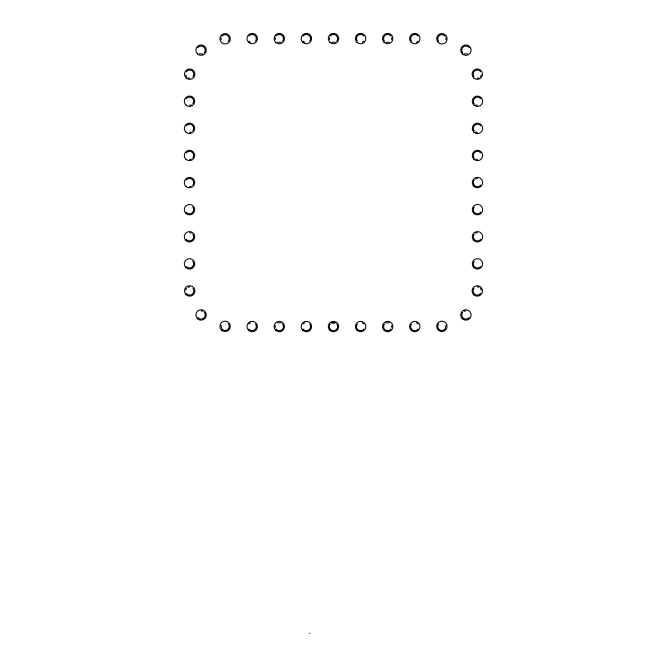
<?xml version="1.0" encoding="UTF-8"?>
<svg xmlns="http://www.w3.org/2000/svg" width="667" height="667" viewBox="0 0 667 667"><rect width="100%" height="100%" fill="white"/><g stroke="black" fill="none" stroke-linecap="round" stroke-linejoin="round"><path stroke-width="1" d="M221.119 325.379L221.861 328.864A4.102 4.102 0 0 0 227.622 329.59A4.102 4.102 0 0 0 228.347 323.837M275.288 327.405L275.313 325.579M391.687 39.545L391.712 37.719M445.881 39.737L445.906 37.911M309.922 633.525L309.596 633.183M185.726 289.987L186.543 288.352M480.457 76.763L481.274 75.138M362.331 42.296L363.773 41.179M416.525 42.296L417.976 41.179M249.024 323.945L250.475 322.82M303.227 323.945L304.669 322.82M202.926 53.827L199.366 53.877M281.132 42.246L277.572 42.296M335.334 42.246L331.774 42.296M189.57 105.361L191.346 104.927M189.57 132.458L191.346 132.033M189.57 159.563L191.346 159.13M475.654 178.889L477.43 178.456M475.654 233.091L477.43 232.658M331.666 322.87L335.226 322.82M385.868 322.87L389.428 322.82M464.074 311.289L465.849 310.864M189.561 186.66L191.337 186.235M389.428 42.296L385.868 42.246M467.634 53.877L464.074 53.827M477.23 78.264L479.014 77.889M187.986 287.235L189.77 286.852M277.572 322.82L281.132 322.87M331.774 322.82L335.334 322.87M187.986 77.889L189.77 78.264M477.23 286.852L479.014 287.235M475.654 104.927L477.43 105.361M475.654 132.033L477.43 132.458M475.654 159.13L477.43 159.563M189.57 232.658L191.346 233.091M201.151 310.864L202.926 311.289M303.227 41.179L304.669 42.296M249.024 41.179L250.475 42.296M416.525 322.82L417.976 323.945M362.331 322.82L363.773 323.945M480.457 288.352L481.274 289.987M185.726 75.138L186.543 76.763M445.881 325.379L445.139 328.864A4.102 4.102 0 0 1 439.378 329.59A4.102 4.102 0 0 1 438.653 323.837M391.687 325.579L391.712 327.405M329.49 37.719L329.515 39.545M275.288 37.719L275.313 39.545M221.094 37.911L221.119 39.737M309.646 324.029A4.102 4.102 0 0 1 308.913 329.79A4.102 4.102 0 0 1 303.16 329.056M390.945 329.056A4.102 4.102 0 0 1 385.184 329.79A4.102 4.102 0 0 1 384.459 324.029M438.653 41.279A4.102 4.102 0 0 1 439.378 35.526A4.102 4.102 0 0 1 445.139 36.26M221.861 36.26A4.102 4.102 0 0 1 227.622 35.526A4.102 4.102 0 0 1 228.347 41.279M469.151 317.475A4.102 4.102 0 0 1 463.39 318.209A4.102 4.102 0 0 1 462.665 312.448M186.268 98.741A4.102 4.102 0 0 1 192.029 98.016A4.102 4.102 0 0 1 192.755 103.769M186.468 71.652A4.102 4.102 0 0 1 192.221 70.919A4.102 4.102 0 0 1 192.955 76.68M336.743 324.029A4.102 4.102 0 0 1 336.276 329.565A4.102 4.102 0 0 1 330.724 329.565A4.102 4.102 0 0 1 330.257 324.029M384.459 41.087A4.102 4.102 0 0 1 385.184 35.326A4.102 4.102 0 0 1 390.945 36.06M186.268 152.943A4.102 4.102 0 0 1 192.029 152.218A4.102 4.102 0 0 1 192.755 157.971M303.16 36.06A4.102 4.102 0 0 1 308.913 35.326A4.102 4.102 0 0 1 309.646 41.087M480.732 185.067A4.102 4.102 0 0 1 474.971 185.801A4.102 4.102 0 0 1 474.245 180.048M474.045 76.68A4.102 4.102 0 0 1 474.779 70.919A4.102 4.102 0 0 1 480.532 71.652M186.276 180.04A4.102 4.102 0 0 1 192.038 179.323A4.102 4.102 0 0 1 192.755 185.076M363.84 329.056A4.102 4.102 0 0 1 358.087 329.79A4.102 4.102 0 0 1 357.354 324.029M462.665 52.668A4.102 4.102 0 0 1 463.39 46.907A4.102 4.102 0 0 1 469.151 47.64M192.755 207.145A4.102 4.102 0 0 1 192.029 212.906A4.102 4.102 0 0 1 186.268 212.173M480.732 239.27A4.102 4.102 0 0 1 474.971 240.003A4.102 4.102 0 0 1 474.245 234.242M418.042 329.056A4.102 4.102 0 0 1 412.289 329.79A4.102 4.102 0 0 1 411.556 324.029M204.335 312.448A4.102 4.102 0 0 1 203.61 318.209A4.102 4.102 0 0 1 197.849 317.475M480.732 266.375A4.102 4.102 0 0 1 474.971 267.1A4.102 4.102 0 0 1 474.245 261.347M282.541 324.029A4.102 4.102 0 0 1 281.816 329.79A4.102 4.102 0 0 1 276.055 329.056M480.732 212.173A4.102 4.102 0 0 1 474.971 212.906A4.102 4.102 0 0 1 474.245 207.145M248.958 36.06A4.102 4.102 0 0 1 254.711 35.326A4.102 4.102 0 0 1 255.444 41.087M192.755 261.347A4.102 4.102 0 0 1 192.029 267.1A4.102 4.102 0 0 1 186.268 266.375M474.245 157.971A4.102 4.102 0 0 1 474.971 152.218A4.102 4.102 0 0 1 480.732 152.943M357.354 41.087A4.102 4.102 0 0 1 358.087 35.326A4.102 4.102 0 0 1 363.84 36.06M276.055 36.06A4.102 4.102 0 0 1 281.816 35.326A4.102 4.102 0 0 1 282.541 41.087M255.444 324.029A4.102 4.102 0 0 1 254.711 329.79A4.102 4.102 0 0 1 248.958 329.056M197.849 47.64A4.102 4.102 0 0 1 203.61 46.907A4.102 4.102 0 0 1 204.335 52.668M186.268 125.846A4.102 4.102 0 0 1 192.029 125.113A4.102 4.102 0 0 1 192.755 130.874M330.257 36.06A4.102 4.102 0 0 1 336.01 35.326A4.102 4.102 0 0 1 336.743 41.087M411.556 41.087A4.102 4.102 0 0 1 412.289 35.326A4.102 4.102 0 0 1 418.042 36.06M192.755 234.242A4.102 4.102 0 0 1 192.029 240.003A4.102 4.102 0 0 1 186.268 239.27M474.245 103.769A4.102 4.102 0 0 1 474.971 98.016A4.102 4.102 0 0 1 480.732 98.741M480.532 293.463A4.102 4.102 0 0 1 474.779 294.197A4.102 4.102 0 0 1 474.045 288.436M474.245 130.874A4.102 4.102 0 0 1 474.971 125.113A4.102 4.102 0 0 1 480.732 125.846M192.955 288.436A4.102 4.102 0 0 1 192.221 294.197A4.102 4.102 0 0 1 186.468 293.463M302.793 330.323A5.219 5.219 0 0 0 311.472 327.78A5.219 5.219 0 0 0 304.927 321.536A5.219 5.219 0 0 0 302.793 330.323M384.2 330.423A5.219 5.219 0 0 0 392.805 327.639A5.219 5.219 0 0 0 386.093 321.577A5.219 5.219 0 0 0 384.2 330.423M438.286 42.546A5.219 5.219 0 0 0 446.965 40.003A5.219 5.219 0 0 0 440.428 33.759A5.219 5.219 0 0 0 438.286 42.546M221.611 42.646A5.219 5.219 0 0 0 230.215 39.862A5.219 5.219 0 0 0 223.495 33.8A5.219 5.219 0 0 0 221.611 42.646M462.406 318.843A5.219 5.219 0 0 0 471.01 316.058A5.219 5.219 0 0 0 464.299 309.997A5.219 5.219 0 0 0 462.406 318.843M186.018 105.136A5.219 5.219 0 0 0 194.622 102.351A5.219 5.219 0 0 0 187.902 96.29A5.219 5.219 0 0 0 186.018 105.136M186.21 78.039A5.219 5.219 0 0 0 194.822 75.254A5.219 5.219 0 0 0 188.102 69.193A5.219 5.219 0 0 0 186.21 78.039M329.998 330.423A5.219 5.219 0 0 0 338.611 327.639A5.219 5.219 0 0 0 331.891 321.577A5.219 5.219 0 0 0 329.998 330.423M384.092 42.346A5.219 5.219 0 0 0 392.771 39.803A5.219 5.219 0 0 0 386.235 33.558A5.219 5.219 0 0 0 384.092 42.346M186.018 159.338A5.219 5.219 0 0 0 194.622 156.545A5.219 5.219 0 0 0 187.902 150.492A5.219 5.219 0 0 0 186.018 159.338M302.901 42.446A5.219 5.219 0 0 0 311.506 39.661A5.219 5.219 0 0 0 304.794 33.6A5.219 5.219 0 0 0 302.901 42.446M473.987 186.435A5.219 5.219 0 0 0 482.591 183.65A5.219 5.219 0 0 0 475.879 177.589A5.219 5.219 0 0 0 473.987 186.435M473.687 77.939A5.219 5.219 0 0 0 482.366 75.396A5.219 5.219 0 0 0 475.821 69.151A5.219 5.219 0 0 0 473.687 77.939M186.01 186.427A5.219 5.219 0 0 0 194.614 183.658A5.219 5.219 0 0 0 187.919 177.589A5.219 5.219 0 0 0 186.01 186.427M438.394 330.223A5.219 5.219 0 0 0 446.998 327.439A5.219 5.219 0 0 0 440.287 321.377A5.219 5.219 0 0 0 438.394 330.223M357.103 330.423A5.219 5.219 0 0 0 365.708 327.639A5.219 5.219 0 0 0 358.988 321.577A5.219 5.219 0 0 0 357.103 330.423M462.298 53.927A5.219 5.219 0 0 0 470.977 51.384A5.219 5.219 0 0 0 464.44 45.139A5.219 5.219 0 0 0 462.298 53.927M185.91 213.44A5.219 5.219 0 0 0 194.589 210.889A5.219 5.219 0 0 0 188.044 204.644A5.219 5.219 0 0 0 185.91 213.44M473.987 240.637A5.219 5.219 0 0 0 482.591 237.852A5.219 5.219 0 0 0 475.879 231.791A5.219 5.219 0 0 0 473.987 240.637M411.306 330.423A5.219 5.219 0 0 0 419.91 327.639A5.219 5.219 0 0 0 413.19 321.577A5.219 5.219 0 0 0 411.306 330.423M197.49 318.743A5.219 5.219 0 0 0 206.17 316.2A5.219 5.219 0 0 0 199.625 309.955A5.219 5.219 0 0 0 197.49 318.743M473.987 267.734A5.219 5.219 0 0 0 482.591 264.949A5.219 5.219 0 0 0 475.879 258.888A5.219 5.219 0 0 0 473.987 267.734M275.696 330.323A5.219 5.219 0 0 0 284.375 327.78A5.219 5.219 0 0 0 277.831 321.536A5.219 5.219 0 0 0 275.696 330.323M473.987 213.54A5.219 5.219 0 0 0 482.591 210.747A5.219 5.219 0 0 0 475.879 204.694A5.219 5.219 0 0 0 473.987 213.54M248.699 42.446A5.219 5.219 0 0 0 257.304 39.661A5.219 5.219 0 0 0 250.592 33.6A5.219 5.219 0 0 0 248.699 42.446M185.91 267.634A5.219 5.219 0 0 0 194.589 265.091A5.219 5.219 0 0 0 188.044 258.846A5.219 5.219 0 0 0 185.91 267.634M473.878 159.238A5.219 5.219 0 0 0 482.558 156.695A5.219 5.219 0 0 0 476.021 150.45A5.219 5.219 0 0 0 473.878 159.238M356.995 42.346A5.219 5.219 0 0 0 365.674 39.803A5.219 5.219 0 0 0 359.129 33.558A5.219 5.219 0 0 0 356.995 42.346M275.805 42.446A5.219 5.219 0 0 0 284.409 39.661A5.219 5.219 0 0 0 277.689 33.6A5.219 5.219 0 0 0 275.805 42.446M248.591 330.323A5.219 5.219 0 0 0 257.27 327.78A5.219 5.219 0 0 0 250.734 321.536A5.219 5.219 0 0 0 248.591 330.323M197.599 54.027A5.219 5.219 0 0 0 206.203 51.242A5.219 5.219 0 0 0 199.483 45.181A5.219 5.219 0 0 0 197.599 54.027M186.018 132.233A5.219 5.219 0 0 0 194.622 129.448A5.219 5.219 0 0 0 187.902 123.387A5.219 5.219 0 0 0 186.018 132.233M329.998 42.446A5.219 5.219 0 0 0 338.611 39.661A5.219 5.219 0 0 0 331.891 33.6A5.219 5.219 0 0 0 329.998 42.446M221.502 330.123A5.219 5.219 0 0 0 230.182 327.58A5.219 5.219 0 0 0 223.637 321.336A5.219 5.219 0 0 0 221.502 330.123M411.197 42.346A5.219 5.219 0 0 0 419.877 39.803A5.219 5.219 0 0 0 413.332 33.558A5.219 5.219 0 0 0 411.197 42.346M185.91 240.537A5.219 5.219 0 0 0 194.589 237.994A5.219 5.219 0 0 0 188.044 231.749A5.219 5.219 0 0 0 185.91 240.537M473.878 105.036A5.219 5.219 0 0 0 482.558 102.493A5.219 5.219 0 0 0 476.021 96.248A5.219 5.219 0 0 0 473.878 105.036M473.795 294.831A5.219 5.219 0 0 0 482.399 292.046A5.219 5.219 0 0 0 475.679 285.985A5.219 5.219 0 0 0 473.795 294.831M473.878 132.133A5.219 5.219 0 0 0 482.558 129.59A5.219 5.219 0 0 0 476.021 123.345A5.219 5.219 0 0 0 473.878 132.133M186.101 294.731A5.219 5.219 0 0 0 194.789 292.188A5.219 5.219 0 0 0 188.244 285.943A5.219 5.219 0 0 0 186.101 294.731"/></g></svg>
